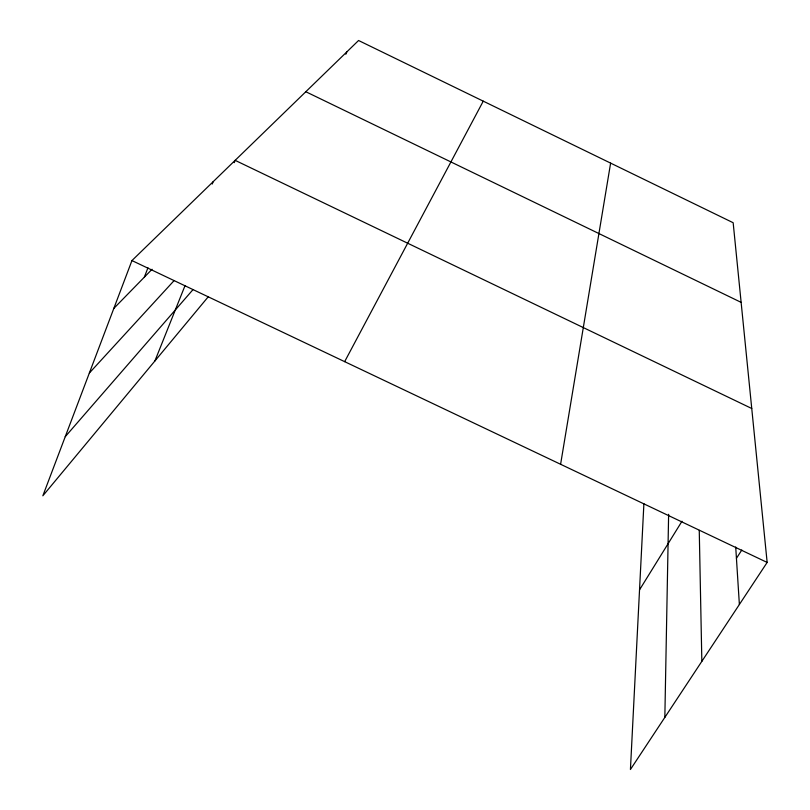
<?xml version="1.0" encoding="UTF-8"?>
<svg xmlns="http://www.w3.org/2000/svg" width="810" height="810" viewBox="0 0 810 810"><rect width="100%" height="100%" fill="white"/><g stroke="black" fill="none" stroke-linecap="round" stroke-linejoin="round"><path stroke-width="1.21" d="M664.838 717.397L668.625 514.299M643.899 503.668L630.433 769.5L767.151 562.434L733.161 222.73L358.567 40.5L131.949 260.567L42.849 495.801L208.342 296.673M560.601 464.272L610.619 163.114M144.342 277.162L147.957 267.776M212.23 184.042L213.151 181.713M154.882 361.007L185.014 285.677M234.232 162.648L235.153 160.35L751.751 408.493M345.829 54.25L346.812 51.921M344.655 361.655L483.256 101.159M639.535 589.842L681.99 521.235M736.432 558.323L741.818 550.01M65.235 436.691L192.922 289.707M89.343 373.046L173.978 280.726M113.815 308.428L152.057 269.264M131.949 260.567L767.151 562.434M305.815 91.732L741.13 302.363M735.713 546.983L739.378 604.513M699.253 530.358L701.845 661.355"/></g></svg>
